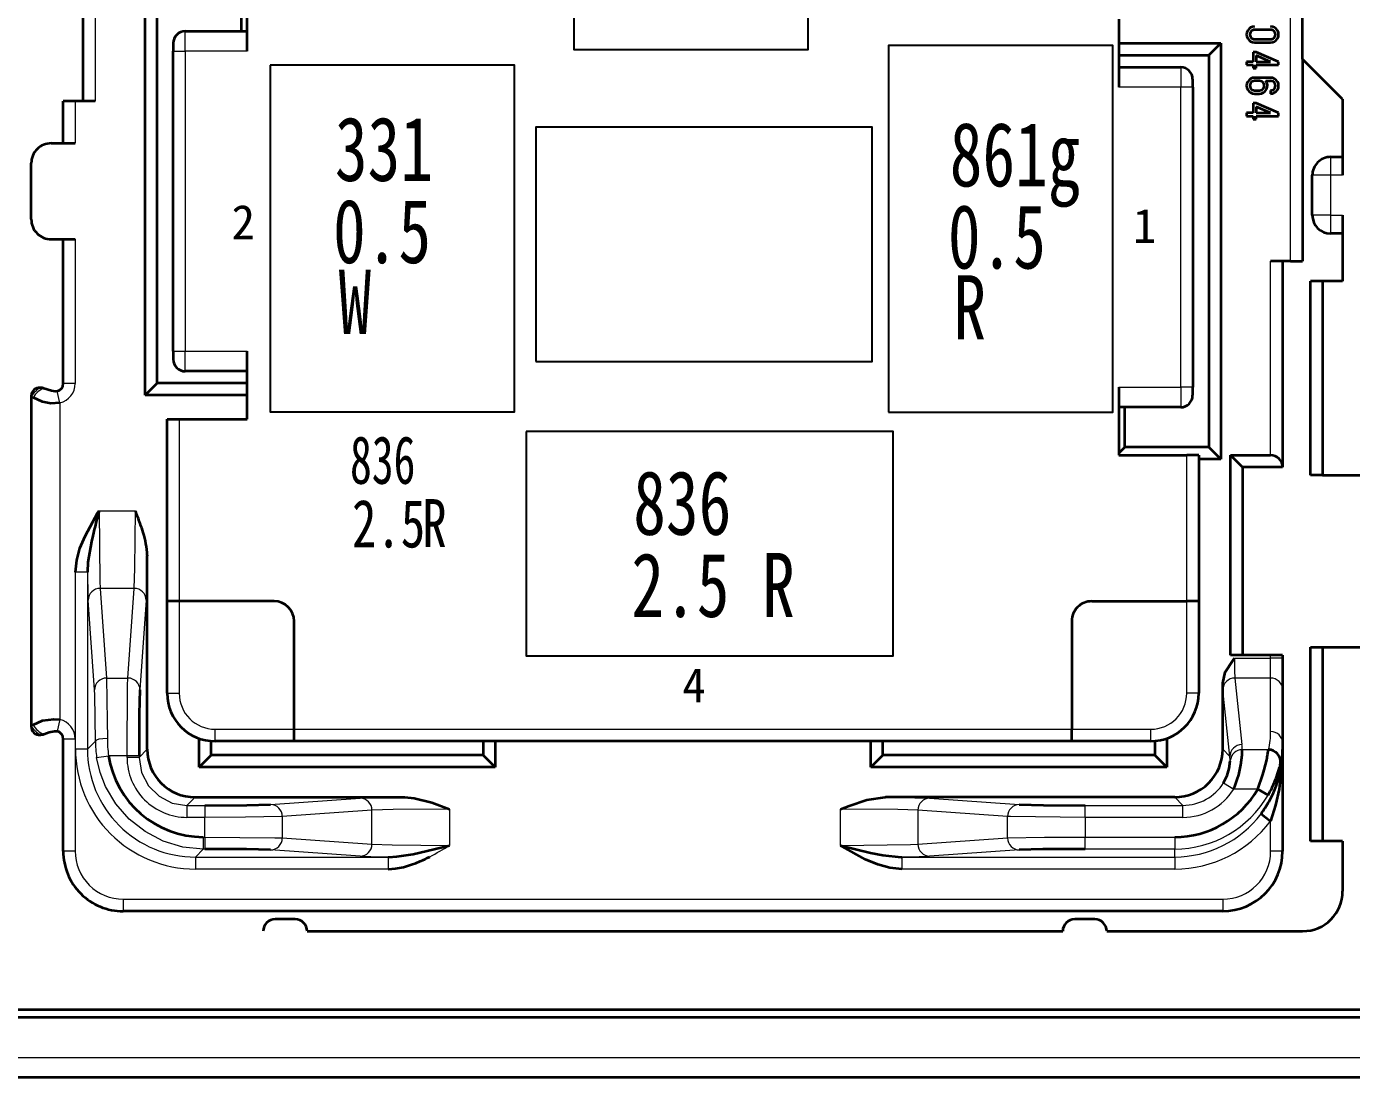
# Model space of a CAD drawing. Header units: millimetres. Extents: x 17 to 3784, y 12 to 1382.
# Drawn here: x 974.15 to 983.89, y 1072.13 to 1079.85 of the extents above; entities that cross this region are included whole.
import ezdxf

# ---------------------------------------------------------------- set-up
doc = ezdxf.new("R2010")
doc.units = ezdxf.units.MM
for name, color, linetype, lineweight in [('0层_1', 7, 'Continuous', 25), ('全新开发部分', 7, 'Continuous', 18), ('图层8-0000', 3, 'Continuous', 15)]:
    doc.layers.add(name, color=color, linetype=linetype, lineweight=lineweight)
doc.styles.add('FangSong_GB2312_Style', font='simfang.ttf')
doc.styles.add('HZTXT', font='', dxfattribs={"width": 0.75})
doc.styles.add('样式 2', font='', dxfattribs={"width": 0.75})
doc.styles.get('HZTXT').set_extended_font_data('宋体')
doc.styles.get('样式 2').set_extended_font_data('宋体')

msp = doc.modelspace()

# ---------------------------------------------------------------- linework, layer by layer
at = {"color": 0, "lineweight": 35, "ltscale": 0.12875}
for p, q in [((974.5717, 1079.2999), (974.5717, 1080.8131)), ((983.3864, 1078.1246), (983.3864, 1076.6114))]:
    msp.add_line(p, q, dxfattribs=at)
at = {"color": 0, "lineweight": 13, "ltscale": 0.12125}
for p, q in [((974.6599, 1080.7249), (974.6599, 1079.2999)), ((983.2982, 1076.6995), (983.2982, 1078.1246))]:
    msp.add_line(p, q, dxfattribs=at)
at = {"color": 0, "lineweight": 35, "ltscale": 0.260001}
msp.add_line((975.0271, 1077.1403), (975.0271, 1080.196), dxfattribs=at)
at = {"color": 0, "lineweight": 35, "ltscale": 0.245}
for p, q in [((975.1153, 1077.2284), (975.1153, 1080.1079)), ((982.8428, 1079.6378), (982.8428, 1076.7583))]:
    msp.add_line(p, q, dxfattribs=at)
at = {"color": 0, "lineweight": 35, "ltscale": 0.025}
for p, q in [((975.7323, 1080.1079), (975.7323, 1079.8141)), ((983.6043, 1078.4625), (983.6043, 1078.7563)), ((982.2258, 1076.7583), (982.2258, 1077.0521)), ((983.0044, 1076.6995), (983.2982, 1076.6995)), ((983.3864, 1076.6114), (983.0926, 1076.6114)), ((983.6802, 1076.5526), (983.9741, 1076.5526)), ((983.6802, 1075.2892), (983.9741, 1075.2892)), ((983.2982, 1075.2304), (983.0044, 1075.2304))]:
    msp.add_line(p, q, dxfattribs=at)
at = {"color": 0, "lineweight": 35, "ltscale": 0.0425}
for p, q in [((975.7764, 1079.6672), (975.7764, 1080.1667)), ((982.1817, 1079.9022), (982.1817, 1079.4027)), ((975.7764, 1076.964), (975.7764, 1077.4635)), ((982.1817, 1077.199), (982.1817, 1076.6995)), ((975.2769, 1076.964), (975.7764, 1076.964)), ((982.1817, 1076.6995), (982.6812, 1076.6995))]:
    msp.add_line(p, q, dxfattribs=at)
at = {"color": 0, "lineweight": 13, "ltscale": 0.176366}
msp.add_line((983.4452, 1078.1246), (983.4452, 1080.1974), dxfattribs=at)
at = {"color": 0, "lineweight": 35, "ltscale": 0.042831}
msp.add_line((983.5333, 1079.6091), (983.5333, 1080.1125), dxfattribs=at)
at = {"color": 0, "lineweight": 35, "ltscale": 0.03875}
for p, q in [((975.321, 1079.8141), (975.7764, 1079.8141)), ((982.1817, 1079.5496), (982.6371, 1079.5496)), ((975.7764, 1077.3166), (975.321, 1077.3166)), ((982.6371, 1077.0521), (982.1817, 1077.0521))]:
    msp.add_line(p, q, dxfattribs=at)
at = {"color": 0, "lineweight": 13, "ltscale": 0.0125}
for p, q in [((975.321, 1079.6672), (975.321, 1079.8141)), ((982.6371, 1079.5496), (982.6371, 1079.4027)), ((975.321, 1077.3166), (975.321, 1077.4635)), ((982.6371, 1077.199), (982.6371, 1077.0521))]:
    msp.add_line(p, q, dxfattribs=at)
at = {"color": 0, "lineweight": 35, "ltscale": 0.009999}
for p, q in [((983.2982, 1079.8258), (983.1807, 1079.8258)), ((983.1807, 1079.7553), (983.2982, 1079.7553)), ((983.1807, 1079.7318), (983.2982, 1079.7318)), ((983.2982, 1079.4732), (983.1807, 1079.4732))]:
    msp.add_line(p, q, dxfattribs=at)
at = {"color": 0, "lineweight": 35, "ltscale": 0.005}
for p, q in [((975.2328, 1079.7259), (975.2328, 1079.6672)), ((982.7253, 1079.4027), (982.7253, 1079.4615)), ((975.2328, 1077.4635), (975.2328, 1077.4047)), ((982.7253, 1077.1403), (982.7253, 1077.199))]:
    msp.add_line(p, q, dxfattribs=at)
at = {"color": 0, "lineweight": 35, "ltscale": 0.06375}
for p, q in [((982.1817, 1079.7259), (982.931, 1079.7259)), ((975.7764, 1077.1403), (975.0271, 1077.1403))]:
    msp.add_line(p, q, dxfattribs=at)
at = {"color": 0, "lineweight": 35, "ltscale": 0.010607}
for p, q in [((982.931, 1079.7259), (982.8428, 1079.6378)), ((975.0271, 1077.1403), (975.1153, 1077.2284)), ((983.0044, 1076.6995), (983.0926, 1076.6114)), ((980.4482, 1074.4959), (980.36, 1074.4077))]:
    msp.add_line(p, q, dxfattribs=at)
at = {"color": 0, "lineweight": 35, "ltscale": 0.26}
msp.add_line((982.931, 1079.7259), (982.931, 1076.6702), dxfattribs=at)
at = {"color": 0, "lineweight": 35, "ltscale": 0.1875}
for p, q in [((975.2328, 1077.4635), (975.2328, 1079.6672)), ((982.7253, 1079.4027), (982.7253, 1077.199))]:
    msp.add_line(p, q, dxfattribs=at)
at = {"color": 0, "lineweight": 13, "ltscale": 0.0075}
for p, q in [((975.2328, 1079.6672), (975.321, 1079.6672)), ((975.2328, 1077.4635), (975.321, 1077.4635)), ((974.5129, 1077.2271), (974.4248, 1077.2271)), ((974.3996, 1077.084), (974.3794, 1077.1698)), ((975.1887, 1074.9513), (975.2769, 1074.9513)), ((982.7694, 1074.9513), (982.6812, 1074.9513)), ((974.3996, 1074.7578), (974.3794, 1074.672)), ((975.5413, 1074.5987), (975.5413, 1074.6869)), ((982.4168, 1074.5987), (982.4168, 1074.6869)), ((974.5129, 1074.6148), (974.4248, 1074.6148)), ((974.5129, 1073.7907), (974.4248, 1073.7907)), ((974.8655, 1073.4381), (974.8655, 1073.35)), ((982.9457, 1073.4381), (982.9457, 1073.35))]:
    msp.add_line(p, q, dxfattribs=at)
at = {"color": 0, "lineweight": 13, "ltscale": 0.03875}
for p, q in [((975.7764, 1079.6672), (975.321, 1079.6672)), ((982.6371, 1079.4027), (982.1817, 1079.4027)), ((975.321, 1077.4635), (975.7764, 1077.4635)), ((982.1817, 1077.199), (982.6371, 1077.199))]:
    msp.add_line(p, q, dxfattribs=at)
at = {"color": 0, "lineweight": 13, "ltscale": 0.1875}
for p, q in [((975.321, 1079.6672), (975.321, 1077.4635)), ((982.6371, 1077.199), (982.6371, 1079.4027))]:
    msp.add_line(p, q, dxfattribs=at)
at = {"color": 0, "lineweight": 35, "ltscale": 0.05625}
for p, q in [((982.1817, 1079.6378), (982.8428, 1079.6378)), ((975.7764, 1077.2284), (975.1153, 1077.2284))]:
    msp.add_line(p, q, dxfattribs=at)
at = {"color": 0, "lineweight": 35, "ltscale": 0.001999}
for p, q in [((983.1925, 1079.6613), (983.169, 1079.6613)), ((983.169, 1079.5438), (983.1925, 1079.5438)), ((983.1925, 1079.2852), (983.169, 1079.2852)), ((983.169, 1079.1677), (983.1925, 1079.1677))]:
    msp.add_line(p, q, dxfattribs=at)
at = {"color": 0, "lineweight": 35, "ltscale": 0.006}
msp.add_line((983.169, 1079.6613), (983.169, 1079.5908), dxfattribs=at)
at = {"color": 0, "lineweight": 35, "ltscale": 0.015231}
msp.add_line((983.357, 1079.5908), (983.1925, 1079.6613), dxfattribs=at)
at = {"color": 0, "lineweight": 35, "ltscale": 0.009708}
for p, q in [((983.2974, 1079.5908), (983.1925, 1079.6357)), ((983.2974, 1079.2147), (983.1925, 1079.2596))]:
    msp.add_line(p, q, dxfattribs=at)
at = {"color": 0, "lineweight": 35, "ltscale": 0.003824}
msp.add_line((983.1925, 1079.6357), (983.1925, 1079.5908), dxfattribs=at)
at = {"color": 0, "lineweight": 35, "ltscale": 0.004001}
for p, q in [((983.169, 1079.5908), (983.122, 1079.5908)), ((983.122, 1079.5673), (983.169, 1079.5673)), ((983.169, 1079.2147), (983.122, 1079.2147)), ((983.122, 1079.1912), (983.169, 1079.1912))]:
    msp.add_line(p, q, dxfattribs=at)
at = {"color": 0, "lineweight": 35, "ltscale": 0.002}
for p, q in [((983.122, 1079.5908), (983.122, 1079.5673)), ((983.169, 1079.5673), (983.169, 1079.5438)), ((983.1925, 1079.5438), (983.1925, 1079.5673)), ((983.357, 1079.5673), (983.357, 1079.5908)), ((983.2982, 1079.3792), (983.2982, 1079.3557)), ((983.122, 1079.2147), (983.122, 1079.1912)), ((983.169, 1079.1912), (983.169, 1079.1677)), ((983.1925, 1079.1677), (983.1925, 1079.1912)), ((983.357, 1079.1912), (983.357, 1079.2147))]:
    msp.add_line(p, q, dxfattribs=at)
at = {"color": 0, "lineweight": 35, "ltscale": 0.008923}
for p, q in [((983.1925, 1079.5908), (983.2974, 1079.5908)), ((983.1925, 1079.2147), (983.2974, 1079.2147))]:
    msp.add_line(p, q, dxfattribs=at)
at = {"color": 0, "lineweight": 35, "ltscale": 0.014}
for p, q in [((983.1925, 1079.5673), (983.357, 1079.5673)), ((983.1925, 1079.1912), (983.357, 1079.1912))]:
    msp.add_line(p, q, dxfattribs=at)
at = {"color": 0, "lineweight": 35, "ltscale": 0.035355}
msp.add_line((983.8271, 1079.3153), (983.5333, 1079.6091), dxfattribs=at)
at = {"color": 0, "lineweight": 35, "ltscale": 0.126314}
msp.add_line((983.5333, 1079.6091), (983.5333, 1078.1246), dxfattribs=at)
at = {"color": 0, "lineweight": 35, "ltscale": 0.003}
for p, q in [((983.216, 1079.4497), (983.1807, 1079.4497)), ((983.263, 1079.4497), (983.2982, 1079.4497)), ((983.1807, 1079.3792), (983.216, 1079.3792)), ((983.1807, 1079.3557), (983.216, 1079.3557))]:
    msp.add_line(p, q, dxfattribs=at)
at = {"color": 0, "lineweight": 13, "ltscale": 0.007501}
for p, q in [((982.7253, 1079.4027), (982.6371, 1079.4027)), ((983.8271, 1078.7563), (983.739, 1078.7563)), ((983.739, 1078.4625), (983.8271, 1078.4625)), ((982.7253, 1077.199), (982.6371, 1077.199)), ((983.3864, 1075.208), (983.2982, 1075.208)), ((983.3864, 1073.7907), (983.2982, 1073.7907))]:
    msp.add_line(p, q, dxfattribs=at)
at = {"color": 0, "lineweight": 35, "ltscale": 0.02625}
msp.add_line((974.4248, 1078.9914), (974.4248, 1079.2999), dxfattribs=at)
at = {"color": 0, "lineweight": 35, "ltscale": 0.0075}
for p, q in [((974.5129, 1079.2999), (974.4248, 1079.2999)), ((975.1887, 1076.964), (975.2769, 1076.964)), ((982.7694, 1076.6995), (982.6812, 1076.6995)), ((975.2769, 1075.6271), (975.1887, 1075.6271)), ((982.7694, 1075.6271), (982.6812, 1075.6271)), ((976.1216, 1074.5987), (976.1216, 1074.6869)), ((981.8365, 1074.5987), (981.8365, 1074.6869)), ((983.2798, 1074.2028), (983.2035, 1074.247)), ((983.2277, 1074.0655), (983.2982, 1074.0126))]:
    msp.add_line(p, q, dxfattribs=at)
at = {"color": 0, "lineweight": 35, "ltscale": 0.0125}
for p, q in [((974.6599, 1079.2999), (974.5129, 1079.2999)), ((983.4452, 1078.1246), (983.2982, 1078.1246)), ((983.8271, 1077.9777), (983.6802, 1077.9777)), ((983.8271, 1073.8641), (983.6802, 1073.8641)), ((976.129, 1073.2912), (975.9821, 1073.2912)), ((982.0054, 1073.2912), (981.8585, 1073.2912))]:
    msp.add_line(p, q, dxfattribs=at)
at = {"color": 0, "lineweight": 13, "ltscale": 0.02625}
msp.add_line((974.5129, 1079.2999), (974.5129, 1078.9914), dxfattribs=at)
at = {"color": 0, "lineweight": 35, "ltscale": 0.006001}
msp.add_line((983.169, 1079.2852), (983.169, 1079.2147), dxfattribs=at)
at = {"color": 0, "lineweight": 35, "ltscale": 0.015232}
msp.add_line((983.357, 1079.2147), (983.1925, 1079.2852), dxfattribs=at)
at = {"color": 0, "lineweight": 35, "ltscale": 0.003825}
msp.add_line((983.1925, 1079.2596), (983.1925, 1079.2147), dxfattribs=at)
at = {"color": 0, "lineweight": 35, "ltscale": 0.047564}
msp.add_line((983.8271, 1079.3153), (983.8271, 1078.7563), dxfattribs=at)
at = {"color": 0, "lineweight": 35, "ltscale": 0.015001}
for p, q in [((974.3366, 1078.9914), (974.5129, 1078.9914)), ((974.3366, 1078.2862), (974.5129, 1078.2862))]:
    msp.add_line(p, q, dxfattribs=at)
at = {"color": 0, "lineweight": 35, "ltscale": 0.035}
msp.add_line((974.1897, 1078.4331), (974.1897, 1078.8445), dxfattribs=at)
at = {"color": 0, "lineweight": 35, "ltscale": 0.007501}
for p, q in [((983.739, 1078.891), (983.8271, 1078.891)), ((983.8271, 1078.3278), (983.739, 1078.3278)), ((983.4452, 1078.1246), (983.5333, 1078.1246)), ((983.6802, 1077.9777), (983.5921, 1077.9777)), ((983.6802, 1076.5526), (983.5921, 1076.5526)), ((983.5921, 1075.2892), (983.6802, 1075.2892)), ((983.3864, 1075.2304), (983.2982, 1075.2304)), ((983.6802, 1073.8641), (983.5921, 1073.8641))]:
    msp.add_line(p, q, dxfattribs=at)
at = {"color": 0, "lineweight": 13, "ltscale": 0.011457}
msp.add_line((983.739, 1078.891), (983.739, 1078.7563), dxfattribs=at)
at = {"color": 0, "lineweight": 13, "ltscale": 0.011456}
for p, q in [((983.739, 1078.7563), (983.6043, 1078.7563)), ((983.739, 1078.4625), (983.6043, 1078.4625)), ((983.739, 1078.4625), (983.739, 1078.3278))]:
    msp.add_line(p, q, dxfattribs=at)
at = {"color": 0, "lineweight": 13, "ltscale": 0.025}
msp.add_line((983.739, 1078.7563), (983.739, 1078.4625), dxfattribs=at)
at = {"color": 0, "lineweight": 35, "ltscale": 0.04125}
msp.add_line((983.8271, 1078.4625), (983.8271, 1077.9777), dxfattribs=at)
at = {"color": 0, "lineweight": 35, "ltscale": 0.090117}
msp.add_line((974.4248, 1077.2271), (974.4248, 1078.2862), dxfattribs=at)
at = {"color": 0, "lineweight": 13, "ltscale": 0.090117}
msp.add_line((974.5129, 1078.2862), (974.5129, 1077.2271), dxfattribs=at)
at = {"color": 0, "lineweight": 35, "ltscale": 0.12125}
for p, q in [((983.5921, 1076.5526), (983.5921, 1077.9777)), ((983.6802, 1077.9777), (983.6802, 1076.5526)), ((983.5921, 1073.8641), (983.5921, 1075.2892)), ((983.6802, 1075.2892), (983.6802, 1073.8641))]:
    msp.add_line(p, q, dxfattribs=at)
at = {"color": 0, "lineweight": 35, "ltscale": 0.206305}
msp.add_line((974.1897, 1077.1333), (974.1897, 1074.7086), dxfattribs=at)
at = {"color": 0, "lineweight": 13, "ltscale": 0.000251938}
for p, q in [((974.1918, 1077.1312), (974.1897, 1077.1333)), ((974.1897, 1074.7086), (974.1918, 1074.7107))]:
    msp.add_line(p, q, dxfattribs=at)
at = {"color": 0, "lineweight": 13, "ltscale": 0.001186}
for p, q in [((974.2033, 1077.1232), (974.1918, 1077.1312)), ((974.1918, 1074.7107), (974.2033, 1074.7186))]:
    msp.add_line(p, q, dxfattribs=at)
at = {"color": 0, "lineweight": 13, "ltscale": 0.205949}
msp.add_line((974.1918, 1074.7107), (974.1918, 1077.1312), dxfattribs=at)
at = {"color": 0, "lineweight": 13, "ltscale": 0.197929}
msp.add_line((974.3996, 1077.084), (974.3996, 1074.7578), dxfattribs=at)
at = {"color": 0, "lineweight": 35, "ltscale": 0.11375}
msp.add_line((975.1887, 1075.6271), (975.1887, 1076.964), dxfattribs=at)
at = {"color": 0, "lineweight": 13, "ltscale": 0.11375}
msp.add_line((975.2769, 1076.964), (975.2769, 1075.6271), dxfattribs=at)
at = {"color": 0, "lineweight": 35, "ltscale": 0.005304}
msp.add_line((982.1817, 1076.7142), (982.2258, 1076.7583), dxfattribs=at)
at = {"color": 0, "lineweight": 35, "ltscale": 0.052499}
msp.add_line((982.8428, 1076.7583), (982.2258, 1076.7583), dxfattribs=at)
at = {"color": 0, "lineweight": 13, "ltscale": 0.09125}
msp.add_line((982.6812, 1075.6271), (982.6812, 1076.6995), dxfattribs=at)
at = {"color": 0, "lineweight": 35, "ltscale": 0.09125}
msp.add_line((982.7694, 1076.6995), (982.7694, 1075.6271), dxfattribs=at)
at = {"color": 0, "lineweight": 35, "ltscale": 0.010606}
for p, q in [((982.8428, 1076.7583), (982.931, 1076.6702)), ((975.5119, 1074.4959), (975.4238, 1074.4077)), ((977.5981, 1074.4077), (977.5099, 1074.4959)), ((982.5343, 1074.4077), (982.4462, 1074.4959))]:
    msp.add_line(p, q, dxfattribs=at)
at = {"color": 0, "lineweight": 35, "ltscale": 0.125}
msp.add_line((983.0044, 1075.2304), (983.0044, 1076.6995), dxfattribs=at)
at = {"color": 0, "lineweight": 35, "ltscale": 0.01375}
msp.add_line((982.931, 1076.6702), (982.7694, 1076.6702), dxfattribs=at)
at = {"color": 0, "lineweight": 35, "ltscale": 0.1175}
msp.add_line((983.0926, 1076.6114), (983.0926, 1075.2304), dxfattribs=at)
at = {"color": 0, "lineweight": 13, "ltscale": 0.02276}
for p, q in [((974.6877, 1076.2916), (974.9552, 1076.2916)), ((977.2636, 1074.1007), (977.2636, 1073.8332)), ((980.1363, 1073.8332), (980.1363, 1074.1007))]:
    msp.add_line(p, q, dxfattribs=at)
at = {"color": 0, "lineweight": 35, "ltscale": 0.003687}
msp.add_line((974.6422, 1076.1072), (974.6327, 1076.0649), dxfattribs=at)
at = {"color": 0, "lineweight": 13, "ltscale": 0.027627}
for p, q in [((975.0418, 1075.9606), (975.0344, 1075.636)), ((980.4673, 1074.1874), (980.7919, 1074.1799))]:
    msp.add_line(p, q, dxfattribs=at)
at = {"color": 0, "lineweight": 35, "ltscale": 0.00037384}
msp.add_line((975.0418, 1075.965), (975.0418, 1075.9606), dxfattribs=at)
at = {"color": 0, "lineweight": 35, "ltscale": 0.12088}
msp.add_line((975.0418, 1074.5399), (975.0418, 1075.9606), dxfattribs=at)
at = {"color": 0, "lineweight": 13, "ltscale": 0.11048}
for p, q in [((974.5145, 1074.5413), (974.5145, 1075.8398)), ((974.6026, 1075.8398), (974.6026, 1074.5413))]:
    msp.add_line(p, q, dxfattribs=at)
at = {"color": 0, "lineweight": 13, "ltscale": 0.007498}
for p, q in [((974.6026, 1075.8398), (974.5145, 1075.8398)), ((974.6026, 1074.5413), (974.5145, 1074.5413)), ((974.9818, 1074.4925), (974.8937, 1074.4925)), ((974.9818, 1074.4799), (974.8937, 1074.4799)), ((982.9525, 1074.2935), (983.0273, 1074.247))]:
    msp.add_line(p, q, dxfattribs=at)
at = {"color": 0, "lineweight": 35, "ltscale": 0.000237318}
msp.add_line((974.6026, 1075.8437), (974.6026, 1075.8409), dxfattribs=at)
at = {"color": 0, "lineweight": 13, "ltscale": 0.0562}
for p, q in [((974.6966, 1075.7215), (974.7427, 1075.0626)), ((974.9003, 1075.0626), (974.9463, 1075.7215)), ((974.6545, 1074.9771), (974.6085, 1075.636)), ((975.0344, 1075.636), (974.9884, 1074.9771)), ((980.7919, 1074.1799), (981.4508, 1074.1339)), ((976.6935, 1074.0918), (976.0346, 1074.0458)), ((976.0346, 1073.8882), (976.6935, 1073.8422)), ((981.4508, 1073.8), (980.7919, 1073.754))]:
    msp.add_line(p, q, dxfattribs=at)
at = {"color": 0, "lineweight": 13, "ltscale": 0.02124}
msp.add_line((974.9463, 1075.7215), (974.6966, 1075.7215), dxfattribs=at)
at = {"color": 0, "lineweight": 35, "ltscale": 0.0575}
for p, q in [((975.1887, 1074.9513), (975.1887, 1075.6271)), ((982.7694, 1075.6271), (982.7694, 1074.9513))]:
    msp.add_line(p, q, dxfattribs=at)
at = {"color": 0, "lineweight": 35, "ltscale": 0.059375}
for p, q in [((975.9747, 1075.6271), (975.2769, 1075.6271)), ((981.9834, 1075.6271), (982.6812, 1075.6271))]:
    msp.add_line(p, q, dxfattribs=at)
at = {"color": 0, "lineweight": 13, "ltscale": 0.0575}
for p, q in [((975.2769, 1075.6271), (975.2769, 1074.9513)), ((982.6812, 1074.9513), (982.6812, 1075.6271))]:
    msp.add_line(p, q, dxfattribs=at)
at = {"color": 0, "lineweight": 35, "ltscale": 0.0675}
for p, q in [((976.1216, 1074.6869), (976.1216, 1075.4802)), ((981.8365, 1075.4802), (981.8365, 1074.6869))]:
    msp.add_line(p, q, dxfattribs=at)
at = {"color": 0, "lineweight": 13, "ltscale": 0.022629}
msp.add_line((983.0323, 1075.208), (983.2982, 1075.208), dxfattribs=at)
at = {"color": 0, "lineweight": 13, "ltscale": 0.00191}
msp.add_line((983.2982, 1075.208), (983.2982, 1075.2304), dxfattribs=at)
at = {"color": 0, "lineweight": 13, "ltscale": 0.01233}
msp.add_line((983.2982, 1075.0631), (983.2982, 1075.208), dxfattribs=at)
at = {"color": 0, "lineweight": 35, "ltscale": 0.00191}
msp.add_line((983.3864, 1075.2304), (983.3864, 1075.208), dxfattribs=at)
at = {"color": 0, "lineweight": 35, "ltscale": 0.019728}
msp.add_line((983.3864, 1075.208), (983.3864, 1074.9761), dxfattribs=at)
at = {"color": 0, "lineweight": 13, "ltscale": 0.013409}
msp.add_line((974.7427, 1075.0626), (974.9003, 1075.0626), dxfattribs=at)
at = {"color": 0, "lineweight": 13, "ltscale": 0.041868}
msp.add_line((983.0357, 1075.0631), (983.087, 1074.5737), dxfattribs=at)
at = {"color": 0, "lineweight": 13, "ltscale": 0.022337}
msp.add_line((983.2982, 1075.0631), (983.0357, 1075.0631), dxfattribs=at)
at = {"color": 0, "lineweight": 13, "ltscale": 0.033438}
msp.add_line((983.2982, 1074.6701), (983.2982, 1075.0631), dxfattribs=at)
at = {"color": 0, "lineweight": 35, "ltscale": 0.041337}
msp.add_line((982.9457, 1074.5399), (982.9457, 1075.0257), dxfattribs=at)
at = {"color": 0, "lineweight": 13, "ltscale": 0.041867}
msp.add_line((982.9988, 1074.4867), (982.9476, 1074.9761), dxfattribs=at)
at = {"color": 0, "lineweight": 35, "ltscale": 0.033438}
msp.add_line((983.3864, 1074.9761), (983.3864, 1074.5831), dxfattribs=at)
at = {"color": 0, "lineweight": 13, "ltscale": 0.049374}
for p, q in [((975.5413, 1074.6869), (976.1216, 1074.6869)), ((981.8365, 1074.6869), (982.4168, 1074.6869))]:
    msp.add_line(p, q, dxfattribs=at)
at = {"color": 0, "lineweight": 13, "ltscale": 0.48625}
msp.add_line((976.1216, 1074.6869), (981.8365, 1074.6869), dxfattribs=at)
at = {"color": 0, "lineweight": 35, "ltscale": 0.070116}
msp.add_line((974.4248, 1073.7907), (974.4248, 1074.6148), dxfattribs=at)
at = {"color": 0, "lineweight": 13, "ltscale": 0.070116}
msp.add_line((974.5129, 1074.6148), (974.5129, 1073.7907), dxfattribs=at)
at = {"color": 0, "lineweight": 13, "ltscale": 0.007017}
msp.add_line((974.6026, 1074.5413), (974.6609, 1074.5996), dxfattribs=at)
at = {"color": 0, "lineweight": 35, "ltscale": 0.017966}
for p, q in [((975.4238, 1074.4077), (975.4238, 1074.6189)), ((982.5343, 1074.6189), (982.5343, 1074.4077))]:
    msp.add_line(p, q, dxfattribs=at)
at = {"color": 0, "lineweight": 35, "ltscale": 0.008855}
for p, q in [((975.5119, 1074.4959), (975.5119, 1074.5999)), ((982.4462, 1074.5999), (982.4462, 1074.4959))]:
    msp.add_line(p, q, dxfattribs=at)
at = {"color": 0, "lineweight": 35, "ltscale": 0.049374}
for p, q in [((976.1216, 1074.5987), (975.5413, 1074.5987)), ((982.4168, 1074.5987), (981.8365, 1074.5987))]:
    msp.add_line(p, q, dxfattribs=at)
at = {"color": 0, "lineweight": 35, "ltscale": 0.48625}
msp.add_line((981.8365, 1074.5987), (976.1216, 1074.5987), dxfattribs=at)
at = {"color": 0, "lineweight": 35, "ltscale": 0.00875}
for p, q in [((977.5099, 1074.5987), (977.5099, 1074.4959)), ((980.4482, 1074.4959), (980.4482, 1074.5987))]:
    msp.add_line(p, q, dxfattribs=at)
at = {"color": 0, "lineweight": 35, "ltscale": 0.01625}
for p, q in [((977.5981, 1074.5987), (977.5981, 1074.4077)), ((980.36, 1074.4077), (980.36, 1074.5987))]:
    msp.add_line(p, q, dxfattribs=at)
at = {"color": 0, "lineweight": 35, "ltscale": 0.003793}
msp.add_line((983.3864, 1074.5831), (983.3864, 1074.5385), dxfattribs=at)
at = {"color": 0, "lineweight": 13, "ltscale": 0.007497}
msp.add_line((974.6704, 1074.4791), (974.7575, 1074.4925), dxfattribs=at)
at = {"color": 0, "lineweight": 13, "ltscale": 0.011588}
msp.add_line((974.8937, 1074.4925), (974.7575, 1074.4925), dxfattribs=at)
at = {"color": 0, "lineweight": 13, "ltscale": 0.001073}
for p, q in [((974.8937, 1074.4799), (974.8937, 1074.4925)), ((974.9818, 1074.4925), (974.9818, 1074.4799))]:
    msp.add_line(p, q, dxfattribs=at)
at = {"color": 0, "lineweight": 13, "ltscale": 0.007224}
for p, q in [((974.9818, 1074.4799), (975.0418, 1074.5399)), ((975.3944, 1074.1874), (975.3343, 1074.1273))]:
    msp.add_line(p, q, dxfattribs=at)
at = {"color": 0, "lineweight": 35, "ltscale": 0.170001}
msp.add_line((977.5099, 1074.4959), (975.5119, 1074.4959), dxfattribs=at)
at = {"color": 0, "lineweight": 35, "ltscale": 0.17}
msp.add_line((982.4462, 1074.4959), (980.4482, 1074.4959), dxfattribs=at)
at = {"color": 0, "lineweight": 13, "ltscale": 0.006397}
msp.add_line((982.9457, 1074.5399), (982.9988, 1074.4867), dxfattribs=at)
at = {"color": 0, "lineweight": 13, "ltscale": 0.002588}
msp.add_line((983.0017, 1074.4564), (982.9988, 1074.4867), dxfattribs=at)
at = {"color": 0, "lineweight": 13, "ltscale": 9.70014e-05}
msp.add_line((983.0018, 1074.4553), (983.0017, 1074.4564), dxfattribs=at)
at = {"color": 0, "lineweight": 13, "ltscale": 0.016432}
msp.add_line((983.0896, 1074.5368), (983.2827, 1074.5368), dxfattribs=at)
at = {"color": 0, "lineweight": 35, "ltscale": 0.003914}
msp.add_line((983.3858, 1074.4925), (983.3864, 1074.5385), dxfattribs=at)
at = {"color": 0, "lineweight": 35, "ltscale": 0.06363}
msp.add_line((983.3864, 1074.5385), (983.3864, 1073.7907), dxfattribs=at)
at = {"color": 0, "lineweight": 35, "ltscale": 0.185001}
for p, q in [((977.5981, 1074.4077), (975.4238, 1074.4077)), ((982.5343, 1074.4077), (980.36, 1074.4077))]:
    msp.add_line(p, q, dxfattribs=at)
at = {"color": 0, "lineweight": 35, "ltscale": 0.001608}
msp.add_line((983.3673, 1074.4238), (983.3628, 1074.4055), dxfattribs=at)
at = {"color": 0, "lineweight": 35, "ltscale": 0.000962837}
msp.add_line((983.3673, 1074.4238), (983.3696, 1074.4349), dxfattribs=at)
at = {"color": 0, "lineweight": 35, "ltscale": 0.130881}
msp.add_line((975.3944, 1074.1874), (976.9326, 1074.1874), dxfattribs=at)
at = {"color": 0, "lineweight": 13, "ltscale": 0.056199}
for p, q in [((975.9491, 1074.1339), (976.608, 1074.1799)), ((981.3653, 1074.0458), (980.7064, 1074.0918)), ((980.7064, 1073.8422), (981.3653, 1073.8882)), ((976.608, 1073.754), (975.9491, 1073.8))]:
    msp.add_line(p, q, dxfattribs=at)
at = {"color": 0, "lineweight": 35, "ltscale": 0.000262456}
msp.add_line((976.9326, 1074.1874), (976.9357, 1074.1873), dxfattribs=at)
at = {"color": 0, "lineweight": 35, "ltscale": 0.000263981}
msp.add_line((980.4642, 1074.1873), (980.4673, 1074.1874), dxfattribs=at)
at = {"color": 0, "lineweight": 35, "ltscale": 0.180881}
msp.add_line((982.5931, 1074.1874), (980.4673, 1074.1874), dxfattribs=at)
at = {"color": 0, "lineweight": 13, "ltscale": 0.007223}
msp.add_line((982.6532, 1074.1273), (982.5931, 1074.1874), dxfattribs=at)
at = {"color": 0, "lineweight": 13, "ltscale": 0.014995}
msp.add_line((983.2035, 1074.247), (983.0273, 1074.247), dxfattribs=at)
at = {"color": 0, "lineweight": 35, "ltscale": 0.003594}
msp.add_line((983.2871, 1074.157), (983.3067, 1074.1945), dxfattribs=at)
at = {"color": 0, "lineweight": 13, "ltscale": 0.007499}
for p, q in [((975.3343, 1074.1273), (975.3343, 1074.0392)), ((975.4645, 1074.1273), (975.4645, 1074.0392)), ((981.9354, 1074.0392), (981.9354, 1074.1273)), ((982.6532, 1074.0392), (982.6532, 1074.1273)), ((975.4543, 1073.8948), (975.4543, 1073.8067)), ((975.4645, 1073.8948), (975.4645, 1073.8067)), ((981.9354, 1073.8067), (981.9354, 1073.8948)), ((982.5931, 1073.8948), (982.5931, 1073.8067)), ((975.3958, 1073.7481), (975.3958, 1073.66)), ((976.8118, 1073.7481), (976.8118, 1073.66)), ((980.5881, 1073.7481), (980.5881, 1073.66)), ((982.5931, 1073.7481), (982.5931, 1073.66))]:
    msp.add_line(p, q, dxfattribs=at)
at = {"color": 0, "lineweight": 13, "ltscale": 0.011075}
for p, q in [((975.3343, 1074.1273), (975.4645, 1074.1273)), ((975.4645, 1074.0392), (975.3343, 1074.0392))]:
    msp.add_line(p, q, dxfattribs=at)
at = {"color": 0, "lineweight": 13, "ltscale": 0.021239}
for p, q in [((976.6935, 1073.8422), (976.6935, 1074.0918)), ((980.7064, 1074.0918), (980.7064, 1073.8422))]:
    msp.add_line(p, q, dxfattribs=at)
at = {"color": 0, "lineweight": 13, "ltscale": 0.061073}
for p, q in [((981.9354, 1074.1273), (982.6532, 1074.1273)), ((982.6532, 1074.0392), (981.9354, 1074.0392))]:
    msp.add_line(p, q, dxfattribs=at)
at = {"color": 0, "lineweight": 13, "ltscale": 0.012286}
for p, q in [((975.4645, 1073.8948), (975.4645, 1074.0392)), ((981.9354, 1074.0392), (981.9354, 1073.8948))]:
    msp.add_line(p, q, dxfattribs=at)
at = {"color": 0, "lineweight": 13, "ltscale": 0.013411}
for p, q in [((976.0346, 1074.0458), (976.0346, 1073.8882)), ((981.3653, 1073.8882), (981.3653, 1074.0458))]:
    msp.add_line(p, q, dxfattribs=at)
at = {"color": 0, "lineweight": 13, "ltscale": 0.018884}
msp.add_line((983.2982, 1073.7907), (983.2982, 1074.0126), dxfattribs=at)
at = {"color": 0, "lineweight": 13, "ltscale": 0.000863647}
for p, q in [((975.4543, 1073.8948), (975.4645, 1073.8948)), ((975.4645, 1073.8067), (975.4543, 1073.8067))]:
    msp.add_line(p, q, dxfattribs=at)
at = {"color": 0, "lineweight": 13, "ltscale": 0.055962}
for p, q in [((981.9354, 1073.8948), (982.5931, 1073.8948)), ((982.5931, 1073.8067), (981.9354, 1073.8067))]:
    msp.add_line(p, q, dxfattribs=at)
at = {"color": 0, "lineweight": 13, "ltscale": 0.007042}
msp.add_line((975.4543, 1073.8067), (975.3958, 1073.7481), dxfattribs=at)
at = {"color": 0, "lineweight": 13, "ltscale": 0.004979}
msp.add_line((982.5931, 1073.7481), (982.5931, 1073.8067), dxfattribs=at)
at = {"color": 0, "lineweight": 35, "ltscale": 0.03125}
msp.add_line((983.8271, 1073.8641), (983.8271, 1073.4969), dxfattribs=at)
at = {"color": 0, "lineweight": 13, "ltscale": 0.12048}
for p, q in [((975.3958, 1073.7481), (976.8118, 1073.7481)), ((976.8118, 1073.66), (975.3958, 1073.66))]:
    msp.add_line(p, q, dxfattribs=at)
at = {"color": 0, "lineweight": 35, "ltscale": 0.000236542}
msp.add_line((976.8129, 1073.7482), (976.8157, 1073.7481), dxfattribs=at)
at = {"color": 0, "lineweight": 35, "ltscale": 0.000238068}
msp.add_line((980.5841, 1073.7481), (980.5869, 1073.7482), dxfattribs=at)
at = {"color": 0, "lineweight": 13, "ltscale": 0.170598}
for p, q in [((980.5881, 1073.7481), (982.5931, 1073.7481)), ((982.5931, 1073.66), (980.5881, 1073.66))]:
    msp.add_line(p, q, dxfattribs=at)
at = {"color": 0, "lineweight": 13}
for p, q in [((974.8655, 1073.4381), (982.9457, 1073.4381)), ((956.8596, 1072.2753), (1003.4012, 1072.2753))]:
    msp.add_line(p, q, dxfattribs=at)
at = {"color": 0, "lineweight": 35}
for p, q in [((982.9457, 1073.35), (974.8655, 1073.35)), ((951.6883, 1072.6279), (1003.4012, 1072.6279)), ((1003.4012, 1072.5691), (951.6883, 1072.5691)), ((1003.4012, 1072.1284), (956.8596, 1072.1284))]:
    msp.add_line(p, q, dxfattribs=at)
at = {"color": 0, "lineweight": 35, "ltscale": 0.472501}
msp.add_line((976.2171, 1073.203), (981.7704, 1073.203), dxfattribs=at)
at = {"color": 0, "lineweight": 35, "ltscale": 0.122501}
msp.add_line((982.0936, 1073.203), (983.5333, 1073.203), dxfattribs=at)
at = {"color": 0, "lineweight": 35}
for points in [[(974.3794, 1077.1698), (974.3662, 1077.1683), (974.3397, 1077.1719), (974.2825, 1077.1909)], [(974.3996, 1077.084), (974.334, 1077.0807), (974.2713, 1077.0913), (974.2033, 1077.1232)], [(974.5145, 1075.8398), (974.5237, 1075.9292), (974.5478, 1076.0159), (974.5852, 1076.1062), (974.6796, 1076.2779), (974.6877, 1076.2916)], [(974.6327, 1076.0649), (974.6065, 1075.9147), (974.6026, 1075.8437)], [(982.9457, 1075.0257), (982.9647, 1075.1051), (983.0198, 1075.1917), (983.0323, 1075.208)], [(974.9884, 1074.9771), (974.9836, 1074.7995), (974.9818, 1074.4925)], [(974.2033, 1074.7186), (974.2728, 1074.7509), (974.355, 1074.7617), (974.3996, 1074.7578)], [(974.2825, 1074.651), (974.3206, 1074.6645), (974.3596, 1074.6734), (974.3794, 1074.672)], [(982.9525, 1074.2935), (982.9791, 1074.347), (982.9945, 1074.3978), (983.0018, 1074.4553)], [(983.3858, 1074.4925), (983.3613, 1074.2474), (983.3349, 1074.128), (983.2982, 1074.0126)], [(976.9357, 1074.1873), (977.0032, 1074.1815), (977.1346, 1074.1481), (977.2636, 1074.1007)], [(980.1363, 1074.1007), (980.2005, 1074.1253), (980.3312, 1074.1677), (980.4642, 1074.1873)], [(975.4645, 1074.1273), (975.7749, 1074.1292), (975.9491, 1074.1339)], [(981.4508, 1074.1339), (981.6284, 1074.1292), (981.9354, 1074.1273)], [(975.9491, 1073.8), (975.7715, 1073.8048), (975.4645, 1073.8067)], [(976.8157, 1073.7481), (976.8764, 1073.751), (976.9967, 1073.7697), (977.2636, 1073.8332)], [(980.5881, 1073.66), (980.4986, 1073.6693), (980.4119, 1073.6933), (980.3216, 1073.7307), (980.1499, 1073.8252), (980.1363, 1073.8332)], [(980.1363, 1073.8332), (980.3584, 1073.7791), (980.448, 1073.7613), (980.5841, 1073.7481)], [(981.9354, 1073.8067), (981.6249, 1073.8048), (981.4508, 1073.8)]]:
    msp.add_lwpolyline(points, dxfattribs=at)
at = {"color": 0, "lineweight": 13}
for points in [[(974.6877, 1076.2916), (974.6939, 1075.7758), (974.6966, 1075.7215)], [(974.9463, 1075.7215), (974.9516, 1075.8704), (974.9552, 1076.2916)], [(974.7427, 1075.0626), (974.7484, 1074.7493), (974.7491, 1074.6186)], [(974.8937, 1074.4925), (974.8982, 1075.0082), (974.9003, 1075.0626)], [(974.6609, 1074.5996), (974.6563, 1074.9394), (974.6545, 1074.9771)], [(975.4543, 1073.8067), (975.303, 1073.8216), (975.1587, 1073.8652), (975.0259, 1073.9349), (974.9094, 1074.0267), (974.8114, 1074.1383), (974.7355, 1074.2664), (974.6954, 1074.3699), (974.6704, 1074.4791)], [(974.9818, 1074.4799), (975.0001, 1074.3693), (975.0515, 1074.2716), (975.1289, 1074.1949), (975.2261, 1074.1448), (975.3343, 1074.1273)], [(977.2636, 1074.1007), (976.8491, 1074.0973), (976.6935, 1074.0918)], [(980.7064, 1074.0918), (980.5574, 1074.0971), (980.1363, 1074.1007)], [(976.0346, 1074.0458), (975.7645, 1074.0404), (975.4645, 1074.0392)], [(981.9354, 1074.0392), (981.3872, 1074.0448), (981.3653, 1074.0458)], [(975.4645, 1073.8948), (975.9809, 1073.8902), (976.0346, 1073.8882)], [(981.3653, 1073.8882), (981.6353, 1073.8936), (981.9354, 1073.8948)], [(976.6935, 1073.8422), (976.8424, 1073.8369), (977.2636, 1073.8332)], [(980.1363, 1073.8332), (980.6521, 1073.8394), (980.7064, 1073.8422)]]:
    msp.add_lwpolyline(points, dxfattribs=at)
at = {"color": 0, "lineweight": 35}
for centre, radius, start, end in [((975.321, 1079.7259), 0.0881, 90, 180.00001), ((983.1807, 1079.7906), 0.0587, 89.99536, 270.00464), ((983.1807, 1079.7906), 0.0352, 89.97998, 270.02002), ((983.2982, 1079.7906), 0.0587, 269.9989, 90.0011), ((983.2983, 1079.7906), 0.0352, 269.97997, 90.02003), ((982.6371, 1079.4615), 0.0881, 0, 90), ((983.1807, 1079.4145), 0.0587, 89.99603, 270.00397), ((983.1807, 1079.4145), 0.0352, 89.97998, 270.02002), ((983.216, 1079.4145), 0.0352, 269.97997, 90.02003), ((983.216, 1079.4145), 0.0587, 269.98753, 36.87855), ((983.2982, 1079.4145), 0.0587, 269.9989, 90.0011), ((983.2983, 1079.4145), 0.0352, 269.98013, 90.01987), ((974.3366, 1078.8445), 0.1469, 90, 180.00001), ((983.739, 1078.7563), 0.1346, 90, 180.00001), ((983.739, 1078.4625), 0.1346, 180.00001, 270), ((974.3366, 1078.4331), 0.1469, 179.99999, 270), ((975.321, 1077.4047), 0.0881, 180.00001, 270), ((974.2506, 1077.0875), 0.1082, 72.83236, 85.99903), ((974.366, 1077.2271), 0.0588, 283.20478, 0), ((982.6371, 1077.1403), 0.0881, 270, 0), ((983.2982, 1076.6114), 0.0881, 359.99993, 89.99998), ((983.883, 1073.9196), 9.4962, 165.53529, 166.68112), ((971.4004, 1074.9078), 3.8146, 19.78677, 21.27001), ((974.0067, 1075.8325), 1.0492, 16.55679, 20.44841), ((974.4209, 1075.9394), 0.6217, 2.3575, 17.99151), ((975.9747, 1075.4802), 0.1469, 0, 90), ((981.9834, 1075.4802), 0.1469, 90, 180.00001), ((975.5413, 1074.9513), 0.3526, 180.00001, 270), ((982.4168, 1074.9513), 0.3526, 270, 0), ((974.2506, 1074.7543), 0.1082, 274.001, 287.16799), ((974.366, 1074.6148), 0.0588, 0, 76.79527), ((975.4543, 1074.5998), 0.705, 188.75852, 270.00095), ((975.3944, 1074.5399), 0.3525, 179.99734, 269.9973), ((982.5932, 1074.5399), 0.3525, 269.99605, 0.00399), ((982.3154, 1074.552), 0.7745, 336.8031, 358.87311), ((981.976, 1074.7373), 1.3219, 338.22697, 351.27792), ((983.2829, 1074.4487), 0.088, 350.95729, 90.08699), ((982.6059, 1074.5385), 0.7805, 349.68258, 359.99813), ((982.6002, 1074.5398), 0.7864, 333.94882, 349.66588), ((982.4857, 1074.6418), 0.9084, 336.66226, 344.92339), ((982.6631, 1074.5638), 0.7145, 329.66116, 336.76867), ((982.5931, 1074.5999), 0.7052, 270.00194, 329.96258), ((982.5856, 1074.5473), 0.8028, 323.12275, 330.91395), ((974.8655, 1073.7907), 0.4407, 179.99999, 270), ((982.9457, 1073.7907), 0.4407, 270, 0), ((976.5081, 1074.9598), 1.3549, 293.51334, 296.79501), ((983.5333, 1073.4969), 0.2938, 270, 0), ((975.9821, 1073.203), 0.0881, 90, 179.99999), ((976.129, 1073.203), 0.0881, 360, 90), ((981.8585, 1073.203), 0.0881, 90, 179.99999), ((982.0054, 1073.203), 0.0881, 360, 90)]:
    msp.add_arc(centre, radius, start, end, dxfattribs=at)
at = {"color": 0, "lineweight": 13}
for centre, radius, start, end in [((974.366, 1077.2271), 0.1469, 283.20478, 360), ((979.7226, 1075.8791), 5.12, 180.42748, 182.72195), ((985.0393, 1075.1752), 2.007, 179.06335, 183.2024), ((975.5413, 1074.9513), 0.2644, 180.00001, 270), ((982.4168, 1074.9513), 0.2644, 270, 0), ((983.858, 1075.0337), 0.9123, 180.47427, 183.62106), ((974.366, 1074.6148), 0.1469, 360, 76.79527), ((982.7173, 1074.6703), 0.581, 346.71781, 359.98004), ((975.4702, 1074.6025), 0.8093, 180.19888, 188.7706), ((975.752, 1074.6223), 1.0029, 180.21079, 187.43498), ((982.5369, 1074.516), 0.5531, 2.15573, 5.98618), ((982.718, 1074.5833), 0.6684, 346.92329, 359.98235), ((975.3957, 1074.5413), 0.8813, 179.99608, 270.00392), ((975.3957, 1074.5412), 0.7931, 179.99327, 270.00673), ((975.3343, 1074.4798), 0.4406, 179.99611, 270.00391), ((983.0891, 1074.4489), 0.0878, 89.67223, 175.08894), ((982.6516, 1074.4828), 0.3556, 270.25944, 327.82928), ((976.9431, 1065.9607), 8.2263, 90.06814, 92.33505), ((976.606, 1074.0928), 0.0873, 359.31725, 88.68918), ((982.5891, 1074.6069), 0.8004, 270.28702, 329.67575), ((982.6532, 1074.4798), 0.4406, 269.99661, 328.09711), ((975.9471, 1074.0468), 0.0873, 359.32095, 88.69436), ((982.5899, 1074.5477), 0.7997, 270.22823, 322.91095), ((982.5931, 1074.5414), 0.8814, 270.00143, 323.13613), ((974.8655, 1073.7907), 0.3526, 179.99999, 270), ((975.9991, 1075.8624), 2.3907, 297.93237, 301.92898), ((982.9457, 1073.7907), 0.3526, 270, 0), ((976.8492, 1078.8171), 5.0689, 267.27175, 269.57679), ((980.5493, 1078.8959), 5.1477, 270.41896, 272.70106)]:
    msp.add_arc(centre, radius, start, end, dxfattribs=at)
at = {"color": 0, "lineweight": 35}
for centre, major_axis, ratio, start_param, end_param in [((974.3144, 1077.0709), (0.108, -0.108), 0.57735, 2.562596, 3.665191), ((974.3144, 1074.7709), (-0.108, -0.108), 0.57735, 5.759587, 6.862182), ((1140.0869, 1467.0612), (-163.4063, -393.3763), 0.027127, 0.011316, 0.028346)]:
    msp.add_ellipse(centre, major_axis=major_axis, ratio=ratio, start_param=start_param, end_param=end_param, dxfattribs=at)
at = {"color": 0, "lineweight": 13}
for centre, major_axis, ratio, start_param, end_param in [((974.2541, 1077.1312), (-0.0623, -0.0623), 0.57735, 4.133392, 5.235988), ((974.2621, 1077.1232), (0.0623, 0.0623), 0.536149, 0.786369, 2.062943), ((974.6966, 1075.636), (0.0879, 0.0061), 0.970003, 1.503174, 3.069737), ((974.9463, 1075.636), (0.0879, -0.0061), 0.970003, 0.071855, 1.638419), ((974.7427, 1074.9771), (0.0879, 0.0061), 0.970003, 1.503174, 3.069737), ((974.9003, 1074.9771), (0.0879, -0.0061), 0.970003, 0.071855, 1.638419), ((983.0357, 1074.9761), (0.0877, 0.0092), 0.986248, 1.467871, 3.035798), ((983.2982, 1074.9761), (0.0881, 0), 0.986394, 6.283185, 7.853982), ((974.2541, 1074.7107), (-0.0623, 0.0623), 0.57735, 1.047198, 2.149793), ((974.2621, 1074.7186), (0.0623, -0.0623), 0.536147, 4.220243, 5.496821), ((983.2982, 1074.5831), (-0.0881, 0), 0.986394, 3.141593, 4.712389), ((974.7491, 1074.5996), (0.0881, 0.0003), 0.214567, 1.569974, 3.123723), ((983.087, 1074.4867), (0.0877, 0.0092), 0.986248, 1.467871, 3.035798), ((980.7919, 1074.0918), (-0.0061, -0.0879), 0.970003, 3.213448, 4.780012), ((981.4508, 1074.0458), (-0.0061, -0.0879), 0.970003, 3.213448, 4.780012), ((975.9491, 1073.8882), (0.0061, 0.0879), 0.970003, 3.213448, 4.780012), ((981.4508, 1073.8882), (-0.0061, 0.0879), 0.970003, 1.503174, 3.069737), ((976.608, 1073.8422), (0.0061, 0.0879), 0.970003, 3.213448, 4.780012), ((980.7919, 1073.8422), (0.0061, -0.0879), 0.970003, 4.644766, 6.21133)]:
    msp.add_ellipse(centre, major_axis=major_axis, ratio=ratio, start_param=start_param, end_param=end_param, dxfattribs=at)
at = {"layer": '0层_1', "color": 0, "lineweight": -2}
for points in [[(979.9006, 1082.3014), (978.1782, 1082.3014), (978.1782, 1079.6803), (979.9006, 1079.6803)], [(980.49, 1077.015), (982.1375, 1077.015), (982.1375, 1079.711), (980.49, 1079.711)], [(975.9446, 1079.5647), (975.9446, 1077.0185), (977.7419, 1077.0185), (977.7419, 1079.5647)], [(977.898, 1077.3873), (980.3693, 1077.3873), (980.3693, 1079.1098), (977.898, 1079.1098)], [(977.827, 1076.874), (977.827, 1075.2264), (980.523, 1075.2264), (980.523, 1076.874)]]:
    msp.add_lwpolyline(points, close=True, dxfattribs=at)

# ---------------------------------------------------------------- texts
at = {"color": 1, "linetype": 'Continuous', "style": 'FangSong_GB2312_Style'}
for s, p in [('2', (975.6622, 1078.2859)), ('1', (982.2865, 1078.2585))]:
    msp.add_text(s, height=0.2531, dxfattribs=at).set_placement(p)
at = {"color": 0, "linetype": 'Continuous', "style": 'FangSong_GB2312_Style'}
msp.add_text('4', height=0.2531, dxfattribs=at).set_placement((978.9751, 1074.8836))
at = {"layer": '全新开发部分', "color": 1, "style": '样式 2', "width": 0.75}
for s, p in [('331', (976.4214, 1078.7145)), ('861g', (980.94, 1078.6747)), ('0.5 ', (976.4077, 1078.1109)), ('0.5 ', (980.9263, 1078.0712))]:
    msp.add_text(s, height=0.47087, dxfattribs=at).set_placement(p)
at = {"layer": '全新开发部分', "color": 0, "style": '样式 2', "width": 0.75}
for s, p in [('836', (978.6139, 1076.115)), ('2.5 R ', (978.6002, 1075.5115))]:
    msp.add_text(s, height=0.47087, dxfattribs=at).set_placement(p)
at = {"layer": '全新开发部分', "color": 0, "width": 0.81738, "attachment_point": 1, "style": '样式 2'}
for s, insert, char_height in [('{\\W0.67;836}', (976.5324, 1076.841), 0.351443), ('2.5', (976.5471, 1076.3737), 0.35144), ('R', (977.0635, 1076.3775), 0.3514)]:
    msp.add_mtext(s, dxfattribs=dict(at, insert=insert, char_height=char_height))
at = {"layer": '图层8-0000', "color": 1, "char_height": 0.47087, "width": 2.737853, "attachment_point": 1, "style": 'HZTXT'}
for s, insert in [('\\PW ', (976.4483, 1078.8469)), ('\\PR ', (980.9669, 1078.8071))]:
    msp.add_mtext(s, dxfattribs=dict(at, insert=insert))

doc.saveas('drawing.dxf')
